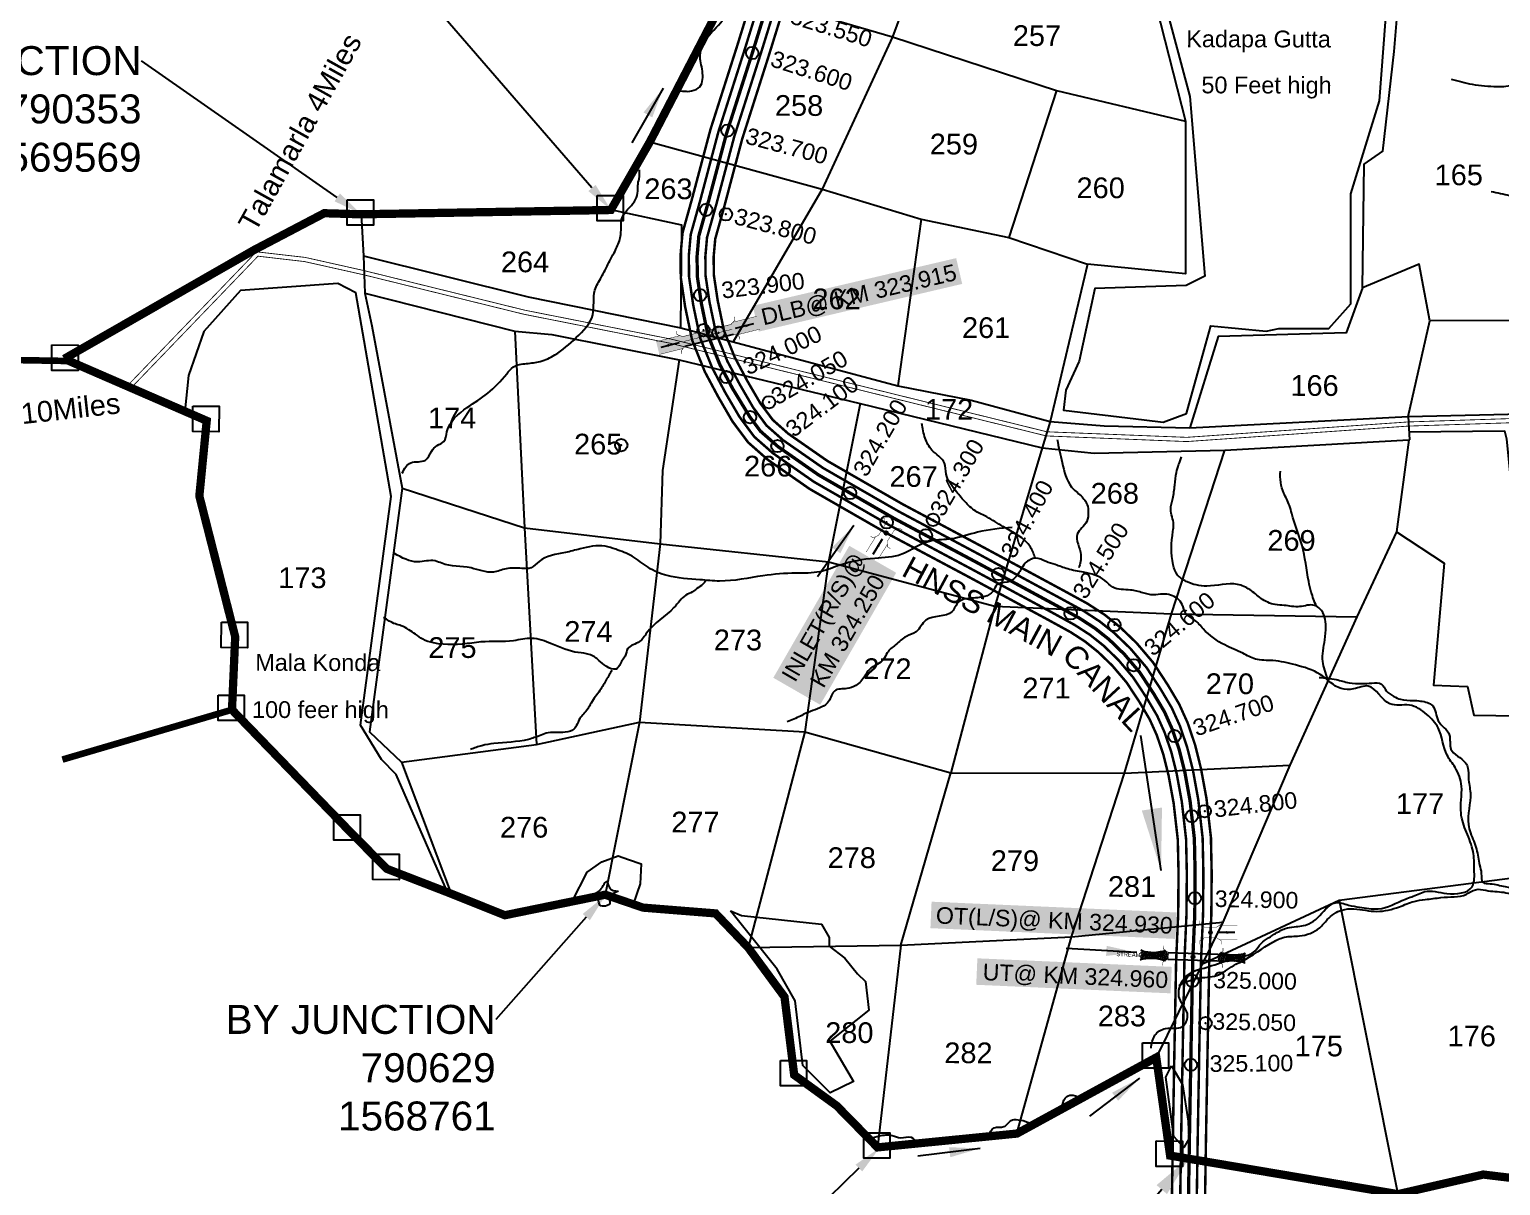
# Model space of a CAD drawing. Header units: feet. Extents: x 788962 to 797078, y 1567318 to 1575139.
# Drawn here: x 789901 to 791677, y 1568371 to 1569767 of the extents above; entities that cross this region are included whole.
import ezdxf
from ezdxf import colors
from ezdxf.entities.mleader import LeaderData, LeaderLine
from ezdxf.enums import TextEntityAlignment as Align
from ezdxf.math import Vec2, Vec3

# ---------------------------------------------------------------- set-up
doc = ezdxf.new("R2010")
doc.units = ezdxf.units.FT
doc.header["$LTSCALE"] = 15
doc.header["$MEASUREMENT"] = 0
doc.header["$PDMODE"] = 32
doc.header["$PDSIZE"] = 15
doc.linetypes.add('ACAD_ISO02W100', pattern=[15, 12, -3])
doc.linetypes.add('HIDDEN2', pattern=[0.1875, 0.125, -0.0625])
for name, color, linetype in [('CANAL1', 7, 'Continuous'), ('CRDS STONES', 7, 'Continuous'), ('CSMark', 72, 'Continuous'), ('HILL', 17, 'Continuous'), ('PLOT', 7, 'Continuous'), ('PLOT NO', 7, 'Continuous'), ('ROADS', 6, 'Continuous'), ('STRUCTURE', 5, 'Continuous'), ('TANKS-STREAM', 4, 'Continuous'), ('text1', 7, 'Continuous'), ('text2', 7, 'Continuous'), ('VILLAGE STONES', 240, 'Continuous')]:
    doc.layers.add(name, color=color, linetype=linetype)
doc.layers.add('VILLAGE BOUNDRY', color=5, linetype='HIDDEN2', lineweight=100)
doc.styles.get("Standard").update_dxf_attribs({"font": 'arial.ttf'})
doc.dimstyles.get("Standard").update_dxf_attribs({"dimtxt": 0.18, "dimasz": 37, "dimexe": 0.18, "dimexo": 0.0625, "dimgap": 0.09, "dimtad": 0, "dimtih": 1, "dimtoh": 1, "dimdec": 4, "dimzin": 0, "dimdsep": 46, "dimtxsty": 'Standard', "dimcen": 0.09, "dimadec": 0, "dimazin": 0, "dimtfac": 1, "dimtdec": 4, "dimtofl": 0, "dimtmove": 0, "dimatfit": 3, "dimfxl": 1, "dimtolj": 1, "dimtzin": 0, "dimarcsym": 0})

# ---------------------------------------------------------------- blocks, each defined once
blk = doc.blocks.new('UT')
at = {"layer": 'STRUCTURE'}
h = blk.add_hatch(dxfattribs=at)
h.set_pattern_fill('DASH', color=150, scale=8, angle=-39.6278, style=0)
h.set_pattern_definition([(320.372247933, (-4370.464, -6260.8811), (1.40800153113, 0.132407282), [1, -1])])
h.paths.add_polyline_path([(765163, 1700681.9), (765165.6, 1700680.6), (765167.2, 1700680.3), (765169.1, 1700680), (765172.4, 1700679.6), (765176.4, 1700679.3), (765179.5, 1700679.5), (765183.1, 1700679.9), (765187.7, 1700680.9), (765188.9, 1700681.2), (765193.1, 1700682.2), (765196.1, 1700680.2), (765196.1, 1700672.2), (765193.1, 1700670.2), (765190.5, 1700670.8), (765188.1, 1700671.3), (765185.5, 1700671.8), (765183.6, 1700672.1), (765181, 1700672.5), (765180.3, 1700672.5), (765178.5, 1700672.6), (765176.7, 1700672.6), (765174.6, 1700672.5), (765172.5, 1700672.3), (765170.4, 1700672), (765168.5, 1700671.7), (765166.1, 1700671.2), (765165, 1700670.8), (765163, 1700669.7)])
h.paths.add_polyline_path([(765259.1, 1700682.2), (765256.1, 1700680.2), (765256.1, 1700672.2), (765259.1, 1700670.2), (765261.9, 1700671), (765264.4, 1700671.6), (765266.4, 1700672), (765269.1, 1700672.5), (765272.7, 1700673), (765276.1, 1700673.1), (765278.6, 1700672.9), (765281.2, 1700672.7), (765283.9, 1700672.3), (765286.4, 1700671.9), (765288, 1700671.3), (765289.2, 1700670.6), (765289.1, 1700682.7), (765287.6, 1700681.8), (765285.7, 1700681.2), (765283, 1700680.7), (765281.2, 1700680.4), (765276.7, 1700679.9), (765272.7, 1700679.9), (765268.7, 1700680.3), (765264.8, 1700681), (765261.2, 1700681.7)])
at = {"layer": 'STRUCTURE', "color": 150, "const_width": 0.628}
for points in [[(765190.1, 1700688.2), (765190.1, 1700684.2), (765196.1, 1700680.2), (765256.1, 1700680.2), (765262.1, 1700684.2), (765262.1, 1700688.2)], [(765190.1, 1700664.2), (765190.1, 1700668.2), (765196.1, 1700672.2), (765256.1, 1700672.2), (765262.1, 1700668.2), (765262.1, 1700664.2)]]:
    blk.add_lwpolyline(points, dxfattribs=at)
at = {"layer": 'STRUCTURE', "color": 150}
for points in [[(765196.1, 1700680.2), (765256.1, 1700680.2)], [(765196.1, 1700672.2), (765256.1, 1700672.2)], [(765196.1, 1700672.2), (765256.1, 1700672.2)]]:
    blk.add_lwpolyline(points, dxfattribs=at)
at = {"layer": 'STRUCTURE', "color": 0}
blk.add_circle((765226.1, 1700676.2), 1.89, dxfattribs=at)
at = {"layer": 'STRUCTURE', "color": 150}
for points in [[(765163, 1700681.9), (765164.4, 1700681.1), (765167.9, 1700680.2), (765171.2, 1700679.8), (765176.1, 1700679.4), (765184.7, 1700680.3), (765193.1, 1700682.2)], [(765163, 1700669.7), (765164.3, 1700670.6), (765167.8, 1700671.6), (765171.2, 1700672.1), (765176, 1700672.6), (765184.7, 1700672), (765193.1, 1700670.2)], [(765289.1, 1700682.7), (765287.8, 1700681.9), (765284.3, 1700680.9), (765280.9, 1700680.4), (765276.1, 1700679.8), (765267.4, 1700680.5), (765259.1, 1700682.2)], [(765289.2, 1700670.6), (765287.8, 1700671.4), (765284.2, 1700672.3), (765280.9, 1700672.7), (765276.1, 1700673.1), (765267.4, 1700672.2), (765259.1, 1700670.2)]]:
    blk.add_spline(points, degree=3, dxfattribs=at)
at = {"layer": 'STRUCTURE', "color": 0}
blk.add_text('STREAM', height=5, dxfattribs=at).set_placement((765148.2, 1700675.8), align=Align.MIDDLE_CENTER)
for points in [[(765190.9, 1700676), (765164.2, 1700675.8)], [(765289.3, 1700676.7), (765265.4, 1700676.4)]]:
    blk.add_leader(points, dimstyle='Standard', override={"dimasz": 10, "dimgap": 0.09, "dimtad": 0}, dxfattribs=at)
blk = doc.blocks.new('DLB')
at = {"layer": 'STRUCTURE'}
h = blk.add_hatch(dxfattribs=at)
h.set_pattern_fill('DOTS', color=6, scale=20, angle=320.37224793, style=0)
h.paths.add_polyline_path([(769699.5, 1706950), (769699.5, 1706934), (769729.1, 1706934), (769732.1, 1706936), (769792.1, 1706936), (769795.1, 1706934), (769824.7, 1706934), (769824.7, 1706950), (769795.1, 1706950), (769792.1, 1706948), (769732.1, 1706948), (769729.1, 1706950)])
at = {"layer": 'STRUCTURE', "color": 6, "const_width": 0.628}
for points in [[(769726.1, 1706956), (769726.1, 1706952), (769732.1, 1706948), (769792.1, 1706948), (769798.1, 1706952), (769798.1, 1706956)], [(769732.1, 1706942), (769792.1, 1706942)], [(769726.1, 1706928), (769726.1, 1706932), (769732.1, 1706936), (769792.1, 1706936), (769798.1, 1706932), (769798.1, 1706928)]]:
    blk.add_lwpolyline(points, dxfattribs=at)
at = {"layer": 'STRUCTURE', "color": 6, "linetype": 'ACAD_ISO02W100', "ltscale": 0.5, "const_width": 0.5}
for points in [[(769699.5, 1706950), (769729.1, 1706950)], [(769795.1, 1706950), (769824.7, 1706950)], [(769699.5, 1706934), (769729.1, 1706934)], [(769795.1, 1706934), (769824.7, 1706934)]]:
    blk.add_lwpolyline(points, dxfattribs=at)
at = {"layer": 'STRUCTURE', "color": 6}
blk.add_lwpolyline([(769732.1, 1706936), (769792.1, 1706936)], dxfattribs=at)
blk.add_lwpolyline([(769732.1, 1706936), (769792.1, 1706936)], dxfattribs=at)
at = {"layer": 'STRUCTURE', "color": 0}
blk.add_circle((769762.1, 1706942), 1.8, dxfattribs=at)
for points in [[(769703.8, 1706942), (769726.7, 1706942)], [(769818.6, 1706942), (769795.7, 1706942)]]:
    blk.add_leader(points, dimstyle='Standard', override={"dimasz": 10, "dimgap": 0.09, "dimtad": 0}, dxfattribs=at)
blk = doc.blocks.new('IN')
at = {"layer": 'STRUCTURE', "color": 190, "const_width": 0.5}
for points in [[(763871.3, 1696666), (763849.3, 1696666)], [(763895.1, 1696672), (763895.1, 1696668), (763889.1, 1696664), (763881.7, 1696664), (763874.3, 1696664), (763868.3, 1696668), (763868.3, 1696672)], [(763871.3, 1696649.2), (763849.3, 1696649.2)], [(763868.3, 1696643.2), (763868.3, 1696647.2), (763874.3, 1696651.2), (763881.7, 1696651.2), (763881.7, 1696651.2), (763881.7, 1696651.2), (763889.1, 1696651.2), (763895.1, 1696647.2), (763895.1, 1696643.2)]]:
    blk.add_lwpolyline(points, dxfattribs=at)
at = {"layer": 'STRUCTURE', "color": 0}
blk.add_circle((763881.7, 1696657.6), 2.11, dxfattribs=at)
blk.add_leader([(763872.7, 1696657.6), (763851.2, 1696657.6)], dimstyle='Standard', override={"dimasz": 10, "dimgap": 0.09, "dimtad": 0}, dxfattribs=at)
blk = doc.blocks.new('OT')
at = {"layer": 'STRUCTURE', "color": 190}
for points, const_width in [([(769775.2, 1706601.8), (769775.2, 1706597.8), (769769.2, 1706593.8), (769761.8, 1706593.8), (769754.4, 1706593.8), (769748.4, 1706597.8), (769748.4, 1706601.8)], 0.5), ([(769751.4, 1706595.8), (769729.4, 1706595.8)], 0.5), ([(769761.8, 1706593.8), (769761.8, 1706581)], 2.5), ([(769751.4, 1706579), (769729.4, 1706579)], 0.5), ([(769748.4, 1706573), (769748.4, 1706577), (769754.4, 1706581), (769761.8, 1706581), (769761.8, 1706581), (769761.8, 1706581), (769769.2, 1706581), (769775.2, 1706577), (769775.2, 1706573)], 0.5)]:
    blk.add_lwpolyline(points, dxfattribs=dict(at, const_width=const_width))
at = {"layer": 'STRUCTURE', "color": 0}
blk.add_circle((769761.8, 1706587.4), 1.87, dxfattribs=at)
blk.add_leader([(769732.6, 1706587.4), (769753.8, 1706587.4)], dimstyle='Standard', override={"dimasz": 10, "dimgap": 0.09, "dimtad": 0}, dxfattribs=at)

msp = doc.modelspace()

# ---------------------------------------------------------------- linework, layer by layer
for p in [(790733, 1569401, 16), (790733, 1569401, 16), (790733, 1569401, 16), (790615.6, 1569265.2, 16.2)]:
    msp.add_point(p)
at = {"linetype": 'HIDDEN2'}
msp.add_point((790733, 1569401, 16), dxfattribs=at)
at = {"layer": 'CANAL1', "color": 1, "const_width": 3}
for points in [[(790796, 1569877.8), (790755.5, 1569747.2), (790723.3, 1569646.4), (790701.3, 1569563.5), (790689.6, 1569521.5), (790687.2, 1569494.5), (790687.5, 1569467.6), (790692.7, 1569432.6), (790701.2, 1569391.9), (790716.5, 1569353.9), (790732.6, 1569323.7), (790749.8, 1569294), (790768.8, 1569268.5), (790792.6, 1569247.5), (790843, 1569212.3), (790935.5, 1569159.1), (791034, 1569106.6), (791130.8, 1569054.3), (791158.1, 1569039.3), (791175.7, 1569027.9), (791191.3, 1569015.4), (791208.5, 1568998.8), (791225.7, 1568978.5), (791241.5, 1568954.5), (791253.6, 1568933.9), (791262.1, 1568915), (791270, 1568891.8), (791276.4, 1568866.1), (791282.5, 1568832.7), (791287.5, 1568788.6), (791288.4, 1568748.2), (791288, 1568698.9), (791285.5, 1568642.5), (791283.5, 1568537.9), (791281.5, 1568425.9), (791279.1, 1568271.7)], [(790834.8, 1569868.1), (790793.6, 1569735.2), (790761.7, 1569635.2), (790739.9, 1569553), (790729.1, 1569514.3), (790727.2, 1569492.9), (790727.4, 1569470.8), (790732.1, 1569439.6), (790739.6, 1569403.6), (790752.8, 1569370.9), (790767.6, 1569343.1), (790783.3, 1569316.1), (790798.5, 1569295.7), (790817.3, 1569279), (790864.5, 1569246.1), (790954.9, 1569194.1), (791052.9, 1569141.8), (791149.9, 1569089.4), (791178.6, 1569073.7), (791199.1, 1569060.4), (791217.7, 1569045.5), (791237.7, 1569026.2), (791257.8, 1569002.5), (791275.4, 1568975.6), (791289.2, 1568952.3), (791299.4, 1568929.7), (791308.4, 1568903.1), (791315.5, 1568874.5), (791322.1, 1568838.6), (791327.5, 1568791.3), (791328.4, 1568748.4), (791328, 1568697.8), (791325.5, 1568641.3), (791323.5, 1568537.1), (791321.5, 1568425.2), (791319.1, 1568270.9)]]:
    msp.add_lwpolyline(points, dxfattribs=at)
at = {"layer": 'CANAL1', "color": 5, "const_width": 3}
for points in [[(790805.7, 1569875.4), (790765, 1569744.2), (790732.9, 1569643.6), (790711, 1569560.9), (790699.5, 1569519.7), (790697.2, 1569494.1), (790697.5, 1569468.4), (790702.5, 1569434.4), (790710.8, 1569394.8), (790725.6, 1569358.2), (790741.3, 1569328.5), (790758.2, 1569299.6), (790776.2, 1569275.3), (790798.8, 1569255.4), (790848.4, 1569220.8), (790940.4, 1569167.9), (791038.7, 1569115.4), (791135.6, 1569063.1), (791163.2, 1569047.9), (791181.6, 1569036), (791197.9, 1569023), (791215.8, 1569005.7), (791233.7, 1568984.5), (791250, 1568959.8), (791262.5, 1568938.5), (791271.4, 1568918.6), (791279.6, 1568894.7), (791286.2, 1568868.2), (791292.4, 1568834.2), (791297.5, 1568789.2), (791298.4, 1568748.2), (791298, 1568698.6), (791295.5, 1568642.2), (791293.5, 1568537.7), (791291.5, 1568425.7), (791289.1, 1568271.5)], [(790825.1, 1569870.5), (790784.1, 1569738.2), (790752.1, 1569638), (790730.3, 1569555.6), (790719.2, 1569516.1), (790717.2, 1569493.3), (790717.4, 1569470), (790722.2, 1569437.9), (790730, 1569400.7), (790743.7, 1569366.6), (790758.8, 1569338.3), (790774.9, 1569310.6), (790791, 1569288.9), (790811.1, 1569271.1), (790859.1, 1569237.7), (790950, 1569185.4), (791048.2, 1569133), (791145.1, 1569080.6), (791173.5, 1569065.1), (791193.3, 1569052.2), (791211.1, 1569038), (791230.4, 1569019.4), (791249.8, 1568996.5), (791266.9, 1568970.3), (791280.3, 1568947.7), (791290.1, 1568926), (791298.8, 1568900.3), (791305.8, 1568872.4), (791312.2, 1568837.1), (791317.5, 1568790.6), (791318.4, 1568748.4), (791318, 1568698.1), (791315.5, 1568641.6), (791313.5, 1568537.3), (791311.5, 1568425.4), (791309.1, 1568271.1)]]:
    msp.add_lwpolyline(points, dxfattribs=at)
at = {"layer": 'CANAL1', "color": 1, "linetype": 'HIDDEN2', "ltscale": 5, "const_width": 4}
msp.add_lwpolyline([(790815.4, 1569872.9), (790774.6, 1569741.2), (790742.5, 1569640.8), (790720.6, 1569558.3), (790718.1, 1569549.4), (790709.3, 1569517.9), (790707.2, 1569493.7), (790707.4, 1569469.2), (790712.4, 1569436.1), (790717.3, 1569412.4), (790720.4, 1569397.8), (790734.7, 1569362.4), (790750.1, 1569333.4), (790771, 1569299.1), (790771.1, 1569299), (790783.6, 1569282.1), (790805, 1569263.3), (790853.8, 1569229.2), (790945.2, 1569176.6), (790983.4, 1569156.2), (791043.5, 1569124.2), (791140.3, 1569071.8), (791168.3, 1569056.5), (791187.4, 1569044.1), (791204.5, 1569030.5), (791223.1, 1569012.5), (791241.7, 1568990.5), (791258.4, 1568965), (791271.4, 1568943.1), (791280.7, 1568922.3), (791289.2, 1568897.5), (791296, 1568870.3), (791302.3, 1568835.6), (791307.5, 1568789.9), (791308.4, 1568748.3), (791308, 1568698.4), (791305.5, 1568641.9), (791305, 1568618.1), (791304.8, 1568607.4), (791304.1, 1568568.2), (791303.5, 1568537.5), (791301.5, 1568425.6), (791299.1, 1568271.3)], dxfattribs=at)
at = {"layer": 'CSMark', "color": 3}
for p in [(790718.1, 1569549.4), (790771.1, 1569299), (790983.4, 1569156.2), (791305, 1568618.1)]:
    msp.add_point(p, dxfattribs=at)
at = {"layer": 'CSMark', "color": 2}
for p in [(790715, 1569404), (790936, 1569172)]:
    msp.add_point(p, dxfattribs=at)
at = {"layer": 'HILL'}
for points in [[(791168.3, 1569366.6), (791152.4, 1569331.7), (791149.5, 1569307.3), (791247, 1569295.7), (791270, 1569293), (791298, 1569303.4), (791319.3, 1569380.1), (791327.4, 1569409.3), (791394.3, 1569403), (791409.4, 1569406.2), (791470, 1569406.1), (791490, 1569428.8), (791496.2, 1569435.9), (791496.2, 1569568.9), (791531.2, 1569680.9), (791545.5, 1569872.4)], [(791271.1, 1569802.3), (791301.9, 1569686.1), (791320.3, 1569469.4), (791297.5, 1569458.1), (791187.5, 1569454.5), (791168.3, 1569366.6)], [(790405.7, 1568725.2), (790343.9, 1568867.5), (790326, 1568885.6), (790300.7, 1568927.1), (790337.9, 1569203.3), (790295.2, 1569449.2), (790273.6, 1569460.6), (790155.9, 1569452), (790111.9, 1569402.4), (790093.1, 1569349.2), (790088.6, 1569306.1)], [(790556.5, 1568714.1), (790574.5, 1568749.6), (790592, 1568761.9), (790611.9, 1568769.1), (790624.3, 1568764.7), (790639.7, 1568759.3), (790638.4, 1568735.3), (790629.9, 1568710.7)], [(790747.6, 1568702.8), (790760.8, 1568697), (790857.2, 1568686.6), (790866.6, 1568670.5), (790866.8, 1568659.9), (790885.6, 1568645.7), (790900.9, 1568626.7), (790910.3, 1568617.2), (790914.7, 1568582.9), (790867.4, 1568545.5), (790896.2, 1568496.6), (790867.9, 1568482.8), (790834.8, 1568515.9), (790825.6, 1568594), (790803.7, 1568632.4), (790747.6, 1568702.8)], [(791279.8, 1568515.4), (791293, 1568493), (791300.2, 1568448.6), (791300.7, 1568427.3), (791294.8, 1568417), (791282.8, 1568430.2), (791273, 1568501.7), (791279.8, 1568515.4)]]:
    msp.add_lwpolyline(points, dxfattribs=at)
at = {"layer": 'PLOT'}
for points in [[(791199.3, 1570046.5), (791251.9, 1569833.6), (791296.8, 1569656.6), (791296.7, 1569472.1), (791178.6, 1569483.9), (791133.6, 1569293.7), (791123.9, 1569261.9)], [(791026.2, 1569990.4), (790977.2, 1569851), (790943.2, 1569758.3), (790858, 1569574.2), (790750.7, 1569389.8)], [(790687.5, 1569406.9), (790750.7, 1569389.8), (790949.4, 1569336.8), (791038.1, 1569319.4), (791133.6, 1569293.7), (791198.8, 1569288.7), (791302.2, 1569286), (791565.5, 1569299.7), (791591.6, 1569415.4), (791579, 1569483.8), (791510.4, 1569455), (791512.4, 1569604.4), (791534.9, 1569620.2), (791548.7, 1569740.6), (791555, 1569818.5)], [(790746, 1569816.4), (790943.2, 1569758.3), (791141.2, 1569693.5), (791296.8, 1569656.6)], [(791141.2, 1569693.5), (791083.5, 1569515.9)], [(790650.3, 1569631.7), (790858, 1569574.2), (790977.5, 1569538.3), (790949.4, 1569336.8)], [(790304.4, 1569494), (790503.1, 1569444.4), (790687.5, 1569406.9), (790688.9, 1569530.7), (790603.1, 1569549.2)], [(790301.5, 1569544), (790304.4, 1569494), (790306, 1569448.7), (790314.4, 1569409.3), (790351.3, 1569213.4), (790311.7, 1568918.9), (790350.3, 1568882.4), (790410.2, 1568723.4)], [(790977.5, 1569538.3), (791083.5, 1569515.9), (791178.6, 1569483.9)], [(790306, 1569448.7), (790487, 1569403), (790531.8, 1569398.9), (790685.5, 1569368.1), (790904.1, 1569315.4), (791123.9, 1569261.9), (791186.5, 1569255.4), (791344.1, 1569259.1), (791566.3, 1569271.4), (791551.6, 1569160.4), (791503.7, 1569057.9), (791422.8, 1568878.7), (791341.9, 1568689), (791261.5, 1568525.6)], [(791510.4, 1569455), (791490.6, 1569401), (791336.1, 1569396.4), (791302.2, 1569286)], [(791565.5, 1569299.7), (791875.4, 1569306.9), (791945.7, 1569397.4), (791874.5, 1569377.5), (791693.6, 1569341.2), (791698.1, 1569415.8), (791591.6, 1569415.4)], [(790487, 1569403), (790498.9, 1569165.5), (790513.5, 1568903.5)], [(790685.5, 1569368.1), (790665.6, 1569234.7), (790662.5, 1569145.9), (790637.5, 1568930.6)], [(790904.1, 1569315.4), (790865.9, 1569124.3)], [(791565.5, 1569299.7), (791567.1, 1569271.5)], [(791566.5, 1569281.1), (791681.8, 1569282.6), (791684.3, 1569272.9), (791692.9, 1569186.9), (791749.9, 1569173.1), (791746.9, 1569002.9), (791826.2, 1568994.1), (791844.4, 1569048.8), (791852.9, 1569152.8), (791749.9, 1569173.1)], [(791123.9, 1569261.9), (791066.7, 1569070.6)], [(791093.3, 1568433.7), (791159.3, 1568671.2), (791223.2, 1568868.8), (791279.9, 1569061.3), (791344.1, 1569259.1)], [(790351.3, 1569213.4), (790498.9, 1569165.5), (790662.5, 1569145.9), (790865.9, 1569124.3), (791066.7, 1569070.6), (791279.9, 1569061.3), (791503.7, 1569057.9)], [(791551.6, 1569160.4), (791609, 1569122.6), (791596.3, 1568975.1), (791637.4, 1568973.8), (791644.8, 1568939), (791777.9, 1568937), (791772.8, 1568753.1), (791753.9, 1568372.4)], [(790865.9, 1569124.3), (790837.4, 1568918.9)], [(791066.7, 1569070.6), (791013.7, 1568869.3)], [(790350.3, 1568882.4), (790513.5, 1568903.5), (790637.5, 1568930.6), (790837.4, 1568918.9), (791013.7, 1568869.3), (791223.2, 1568868.8), (791422.8, 1568878.7)], [(790637.5, 1568930.6), (790596.3, 1568722.2)], [(790837.4, 1568918.9), (790768.9, 1568658.3), (790953.2, 1568661.3), (791013.7, 1568869.3)], [(791317.2, 1568638.9), (791482.4, 1568715.5), (791772.8, 1568753.1)], [(791482.4, 1568715.5), (791553.3, 1568360.5)], [(790953.2, 1568661.3), (791159.3, 1568671.2), (791341.9, 1568689)], [(790953.2, 1568661.3), (790925, 1568417)]]:
    msp.add_lwpolyline(points, dxfattribs=at)
at = {"layer": 'ROADS', "linetype": 'HIDDEN2', "ltscale": 10, "const_width": 1}
for points in [[(790019, 1569336.4), (790175.2, 1569498.7), (790234.2, 1569491.9), (790305.1, 1569476), (790499.5, 1569428.1), (790675.6, 1569393.3), (791129.5, 1569281.3), (791298.2, 1569274.6), (791565.6, 1569293.2), (791877.1, 1569303.4), (792193.5, 1569321.3), (792428.2, 1569323.4), (792554.9, 1569334.1), (792747.7, 1569338.1), (792866.7, 1569356.7), (792997.6, 1569375.5)], [(790022.6, 1569332.9), (790177.1, 1569493.4), (790233.3, 1569486.9), (790303.9, 1569471.1), (790498.4, 1569423.2), (790674.5, 1569388.3), (791128.8, 1569276.3), (791298.3, 1569269.5), (791565.9, 1569288.2), (791877.3, 1569298.3), (792193.6, 1569316.2), (792428.4, 1569318.3), (792555.1, 1569329), (792748.2, 1569333), (792867.4, 1569351.7), (792998.3, 1569370.5)]]:
    msp.add_lwpolyline(points, dxfattribs=at)
at = {"layer": 'TANKS-STREAM'}
for points in [[(790682.9, 1569694), (790700.5, 1569693), (790710.4, 1569698), (790713.6, 1569716.9), (790710.9, 1569736.2), (790719.1, 1569756.9), (790740.3, 1569782.5), (790745.7, 1569792.9), (790757, 1569803.2), (790766.6, 1569836.8), (790795.9, 1569853.8), (790809.4, 1569861), (790820.7, 1569873.6), (790831.1, 1569888.4), (790839.2, 1569900.6), (790849.1, 1569911.8), (790861.7, 1569919.4)], [(791617.6, 1569707.4), (791643, 1569701.1), (791672.9, 1569698.4), (791694.2, 1569700.7), (791705.7, 1569704), (791727.3, 1569697.4), (791756, 1569693.5), (791782.9, 1569695.9), (791793.6, 1569708.5), (791815.8, 1569709.4), (791853.2, 1569705.7), (791863.3, 1569708.8), (791880.6, 1569708.7), (791897.5, 1569699.1), (791906.1, 1569697.1), (791915.9, 1569700.5), (791917.9, 1569701.7), (791929.4, 1569699.2), (791937.8, 1569695.1), (791946.4, 1569695.8), (791956.8, 1569702.4), (791975.7, 1569701.4), (791973.7, 1569707.5), (791958.2, 1569712.9), (791945, 1569725.9), (791923.1, 1569733.9), (791909, 1569743), (791894.2, 1569746.7), (791881.2, 1569755.3), (791870.8, 1569764.4)], [(791665.8, 1569571.6), (791688.1, 1569566.9), (791703.7, 1569563.7), (791720.5, 1569560.3), (791740.6, 1569557.4), (791752.7, 1569554.5), (791751.4, 1569559.7), (791766.7, 1569558.6), (791774.2, 1569552.9), (791789.3, 1569552), (791798.8, 1569552.3), (791807.5, 1569549.6), (791818.5, 1569547.8), (791832.8, 1569550.1), (791839.6, 1569563.1), (791856.9, 1569565.4), (791875.5, 1569575.9), (791894.8, 1569582.7), (791911.4, 1569589.4), (791926.2, 1569597), (791929.4, 1569601.6), (791940.6, 1569603), (791950.4, 1569609.6), (791963.1, 1569620.3), (791983.2, 1569619.2), (791993.2, 1569621.8), (792003.4, 1569629.8), (792010.3, 1569637.8), (792024.6, 1569639.7), (792029.9, 1569653), (792044.3, 1569656.7), (792051.8, 1569662.3), (792063.7, 1569659.4), (792079.4, 1569653.8), (792081, 1569653.7), (792085.2, 1569640.8), (792093.6, 1569640), (792085, 1569630.2), (792058, 1569616.1), (792045, 1569603.4), (792015, 1569599.2), (791976.1, 1569574.7), (791959.5, 1569569.6), (791950.7, 1569562.9), (791945.1, 1569557.1), (791928.3, 1569551.7), (791912.6, 1569546.6), (791902.5, 1569537.9), (791894.8, 1569527.4), (791868.3, 1569510.9), (791864.2, 1569499.5), (791860.4, 1569492.6), (791848.5, 1569484.5), (791846.9, 1569473.1), (791841.5, 1569461.5), (791812.3, 1569446.2), (791806.2, 1569434.5), (791795, 1569426.5), (791778.8, 1569420.5), (791765.4, 1569410.9), (791746.5, 1569407.3), (791726.8, 1569405), (791717.1, 1569404.5), (791706.5, 1569403.5)], [(790351.1, 1569231.5), (790361.6, 1569243.9), (790379.2, 1569247.1), (790386.5, 1569257.6), (790393.3, 1569264.6), (790401.6, 1569269.7), (790405.1, 1569281.2), (790429.8, 1569310.6), (790454.4, 1569327.8), (790477.4, 1569351.3), (790485.4, 1569359.6), (790501.3, 1569363.7), (790517.9, 1569366.3), (790535.5, 1569374.2), (790561.3, 1569395), (790581.2, 1569422.5), (790583.8, 1569452.5), (790591.5, 1569467.8), (790600.7, 1569485.6), (790610.4, 1569504.4), (790615.1, 1569519.7), (790616.7, 1569539.9), (790625.9, 1569552.6), (790633, 1569561.8), (790635.6, 1569572), (790635.6, 1569578.6), (790637.1, 1569586.7), (790637.7, 1569597.9)], [(791458.2, 1568984.7), (791478.7, 1568982), (791494.4, 1568978.2), (791509.5, 1568977.1), (791521.8, 1568977.8), (791533.4, 1568976.4), (791539.2, 1568968.5), (791548.5, 1568961.7), (791556.3, 1568958.2), (791572, 1568956.8), (791580.6, 1568956.1), (791595.3, 1568950.3), (791601.9, 1568932.3), (791615.2, 1568915.5), (791617.2, 1568898.1), (791635, 1568881.3), (791637.7, 1568875.2), (791638.4, 1568863.2), (791640.7, 1568845.1), (791638.3, 1568806.9), (791644.7, 1568786.8), (791648.1, 1568777.2), (791651.9, 1568758.1), (791653.9, 1568747.8), (791655.9, 1568737.2), (791664.5, 1568735.5), (791682.6, 1568732), (791697, 1568731.7), (791705.9, 1568734.7), (791728.1, 1568736.4), (791748.3, 1568736), (791769.5, 1568734.6), (791793.1, 1568741.8), (791804.6, 1568743.7), (791824.5, 1568737.5), (791843.6, 1568744.7), (791863.5, 1568745), (791889.1, 1568741.2), (791901.4, 1568743.5), (791912.1, 1568749.7), (791931.6, 1568757.5), (791957.9, 1568769.7), (791964.8, 1568781.3), (791977.5, 1568786.8), (791998.7, 1568792.6), (792012.4, 1568794.6), (792024.7, 1568786), (792039, 1568790.4), (792055.4, 1568799.9), (792066.7, 1568819.3), (792091.4, 1568856.9), (792094.8, 1568868.1), (792103, 1568876.7), (792112, 1568882.1), (792119.5, 1568888.6), (792137, 1568908.7), (792144.8, 1568912.8), (792173.2, 1568916.5), (792186.2, 1568915.8), (792198.6, 1568914.4), (792217.6, 1568919.6), (792228.8, 1568924.2), (792237, 1568924.4), (792253.3, 1568922.2), (792266.8, 1568923.1), (792286.2, 1568929.8), (792299.9, 1568932.2), (792311.2, 1568937.9), (792317.7, 1568955.4), (792318, 1568983.2), (792311.6, 1569002.1), (792316.9, 1569012.6), (792328.7, 1569022.2), (792330.4, 1569041.6), (792330.4, 1569060.7), (792339.3, 1569076.8), (792351.1, 1569089.5), (792355.9, 1569097.1), (792359.8, 1569106.5), (792369.7, 1569118.2), (792373.3, 1569126.8), (792374.8, 1569141.6), (792374.8, 1569153.1), (792386.6, 1569173), (792396.4, 1569179.2), (792401.3, 1569188.1), (792401, 1569199.4), (792405.9, 1569209.7), (792418.9, 1569224.5), (792431.6, 1569234), (792437.7, 1569262.8), (792435.1, 1569284.6), (792434.1, 1569297), (792435.1, 1569308), (792430.1, 1569341.3), (792419.9, 1569365.1), (792419.2, 1569375.9), (792415.1, 1569408.9), (792402, 1569422.4), (792387.1, 1569435.4), (792381.4, 1569452.4)], [(791115.3, 1569129.5), (791109.8, 1569141.9), (791076.2, 1569167), (791057, 1569178.4), (791043.7, 1569185.3), (791030.3, 1569197.1), (791018.9, 1569210.7), (791007.9, 1569230.2), (791005.7, 1569243.6), (790990.7, 1569259.2), (790982.6, 1569273.6), (790978.4, 1569291.5)], [(791141.7, 1569272), (791148, 1569244.2), (791159.3, 1569214.6), (791170.7, 1569203.8), (791178.2, 1569193.1), (791179.5, 1569184.3), (791177.6, 1569172.9), (791166.2, 1569157.8), (791170.5, 1569132.6), (791168, 1569116.8)], [(791468.6, 1568983.1), (791462.5, 1569003.9), (791465, 1569030), (791466.3, 1569046.1), (791459.1, 1569067.5), (791452.6, 1569071.6), (791434.6, 1569070.1), (791416, 1569071.7), (791405.1, 1569072.6), (791388, 1569080.1), (791374.3, 1569090.7), (791359.7, 1569096.9), (791322.4, 1569094.9), (791297.8, 1569100.5), (791287.3, 1569108.3), (791282, 1569120.7), (791281.7, 1569161), (791282.5, 1569169.6), (791279, 1569187.6), (791281.4, 1569200.9), (791283.8, 1569216.9), (791285.8, 1569232.1), (791292.1, 1569250.9)], [(791454.8, 1569070.7), (791448.6, 1569087.7), (791445.6, 1569100.3), (791437.5, 1569144.1), (791425.1, 1569182.8), (791422.4, 1569192.1), (791415.5, 1569207.3), (791411.7, 1569220.1), (791411.4, 1569233.9)], [(791087.6, 1569165.7), (791045.9, 1569160.1), (791014, 1569151.9), (790990.3, 1569149.5), (790979.7, 1569146.3), (790954.3, 1569133.3), (790921.6, 1569128.4), (790879.9, 1569120.3), (790855.4, 1569112.2), (790826.8, 1569110.6), (790786.7, 1569107.4), (790734.4, 1569101), (790710.7, 1569102.7), (790670.9, 1569107.6), (790648, 1569117.6), (790628.7, 1569130.9), (790609, 1569139.4), (790596.1, 1569143.1), (790565.9, 1569139.9), (790548.2, 1569135.5), (790516.4, 1569124.7), (790506.7, 1569117.1), (790495.5, 1569116.3), (790476.6, 1569115.9), (790461.3, 1569111.9), (790434.3, 1569116.8), (790398.9, 1569122.5), (790390.9, 1569125.3), (790369.9, 1569124.2), (790341.8, 1569134.3)], [(791255.2, 1568536.8), (791259.9, 1568552.4), (791272.8, 1568560.7), (791293.1, 1568562.9), (791299.4, 1568575.9), (791289.5, 1568597.1), (791288.8, 1568606.7), (791301.6, 1568626.8), (791321.8, 1568634.4), (791348.8, 1568643.4), (791364.4, 1568647.6), (791379, 1568652.6), (791386.3, 1568661.2), (791404, 1568674.4), (791417.3, 1568681.4), (791427.9, 1568683.4), (791445.8, 1568687), (791466.4, 1568705), (791477.9, 1568712.5), (791493.6, 1568709.7), (791507, 1568707.2), (791529.4, 1568705.1), (791562.2, 1568716.8), (791577.6, 1568722.8), (791585.8, 1568725.9), (791612.1, 1568723.7), (791642.8, 1568731.9), (791645.4, 1568752.8), (791644, 1568774.2), (791636, 1568797.8), (791629.4, 1568820.6), (791630, 1568853.2), (791622.2, 1568875.9), (791612.7, 1568890.6), (791601.7, 1568923.7), (791588.1, 1568940), (791567.1, 1568951.1), (791543.4, 1568952.7), (791517.3, 1568974.1), (791499.6, 1568970.8), (791484.8, 1568971.2), (791459.4, 1568988.2), (791429.5, 1568999.7), (791402.2, 1569004.9), (791381.2, 1569006.8), (791366, 1569013.8), (791344.3, 1569023.8), (791318.3, 1569043.2), (791307.3, 1569054.3), (791297.3, 1569062), (791292.9, 1569072.7), (791287, 1569079.8), (791269.7, 1569085.3), (791258.2, 1569084.2), (791245.3, 1569086.8), (791230.5, 1569090.2), (791209.1, 1569093.5), (791199.6, 1569101.7), (791173.7, 1569111.7), (791154.6, 1569115.7), (791139.4, 1569120.9), (791128.4, 1569124.6), (791115.8, 1569128.7), (791103.3, 1569122.5), (791092.9, 1569107), (791081.4, 1569099.7), (791069.3, 1569096.7), (791064.1, 1569088.3), (791054.5, 1569082.4), (791036.4, 1569080.2), (791023.1, 1569075.8), (791015.1, 1569064.3), (790983.3, 1569053.7), (790971.5, 1569039.7), (790960, 1569034.2), (790946.7, 1569023.9), (790936.7, 1569014.3), (790932.3, 1569006.2), (790924.9, 1569000.7), (790918.6, 1568997), (790915.3, 1568994.4), (790909.7, 1568986), (790899, 1568974.9), (790887.9, 1568971.2), (790873.4, 1568968.5), (790866, 1568955.6), (790860.5, 1568950.5), (790838.7, 1568941.3), (790832.1, 1568938), (790815.8, 1568931)], [(790718, 1569101.7), (790714, 1569097.1), (790706.9, 1569092), (790701.6, 1569088), (790693.5, 1569084), (790686.4, 1569077.1), (790679.3, 1569068.9), (790646.3, 1569038.2), (790637.8, 1569028), (790623.6, 1569019.4), (790620.2, 1569010.5), (790616.9, 1569005.2), (790609.3, 1568994.8), (790597.5, 1568998.1), (790588.6, 1569005.2), (790577.1, 1569012.4), (790563.8, 1569014.6), (790531.3, 1569025.3), (790507.6, 1569031.8), (790485.7, 1569029), (790446.3, 1569027.5), (790435.2, 1569026.2), (790389, 1569026.3), (790375.9, 1569030.9), (790367.4, 1569036.7), (790359.2, 1569042.3), (790349.9, 1569047), (790343, 1569049.2), (790328.6, 1569057.2)], [(790604.3, 1568993.4), (790597.6, 1568981.8), (790589.9, 1568968.9), (790579.2, 1568953.7), (790575.2, 1568946.6), (790565.7, 1568935), (790561.3, 1568926.1), (790557.2, 1568921.2), (790551, 1568918.9), (790527.3, 1568917.6), (790518.8, 1568915), (790510.7, 1568911.9), (790503.5, 1568909.7), (790461.9, 1568904.8), (790447.2, 1568902.2), (790433.8, 1568897.7)], [(791288.7, 1568612.5), (791311, 1568621.2), (791334.6, 1568624.7), (791355, 1568636.8), (791364.7, 1568641.7), (791402.3, 1568664.9), (791416.5, 1568670.9), (791434.3, 1568672.4), (791458.8, 1568682.2), (791468, 1568692.1), (791485.8, 1568703.7), (791500.2, 1568705), (791527.9, 1568702.1), (791555, 1568707.6), (791572.8, 1568714.1), (791586.3, 1568716.3), (791605.2, 1568718.7), (791621.3, 1568719.8), (791635.7, 1568722.6), (791638.2, 1568724.2), (791650.1, 1568728.7), (791662.3, 1568727), (791683.7, 1568724.6), (791694.9, 1568722.5), (791707.2, 1568726.8), (791715.8, 1568730.7), (791732.5, 1568729.1), (791747.9, 1568726.3), (791765.2, 1568728), (791788.2, 1568733.8), (791803.1, 1568737.7), (791823.7, 1568734.5), (791836.2, 1568734.4), (791842.8, 1568738.8), (791863.8, 1568737.4), (791883.6, 1568735.7), (791908.1, 1568738.8), (791924.6, 1568746.4), (791937.7, 1568752.1), (791950.3, 1568758.1), (791966, 1568769.9), (791976, 1568771.9), (791988.2, 1568777.7), (792010.7, 1568781.1), (792025.2, 1568781.1), (792045.6, 1568779.8), (792066.5, 1568789.8), (792077.6, 1568799.2), (792083.9, 1568818.5), (792086.4, 1568831.1), (792093.6, 1568847.5), (792100.7, 1568858), (792115.4, 1568871.7), (792125, 1568878.1), (792141.4, 1568897.3), (792148.2, 1568904.4), (792165, 1568904.6), (792181.7, 1568905.1), (792202.3, 1568905.2), (792216.6, 1568908), (792245, 1568913.4), (792265.7, 1568916.5), (792288.6, 1568920.3), (792292.8, 1568920.4), (792297.1, 1568918.6), (792298.5, 1568915.6), (792294.4, 1568906.1), (792287.5, 1568901.4), (792278.3, 1568893.9), (792276.7, 1568884.4), (792275, 1568876.4), (792268.1, 1568869.2), (792252.3, 1568862.3), (792241.9, 1568857.2), (792234.8, 1568845.2), (792233, 1568834.9), (792221.2, 1568820.9), (792212.4, 1568812.5), (792208.3, 1568802.8), (792208.3, 1568786.8), (792213.7, 1568776.5), (792204.2, 1568750.9), (792193.8, 1568730.6), (792177.9, 1568705.8), (792176.6, 1568697.9), (792177.8, 1568671), (792181.8, 1568653.1), (792194.4, 1568632.2), (792193.9, 1568618.2), (792188.6, 1568612.2), (792185.6, 1568602.1), (792183.5, 1568596.1), (792179, 1568575.6), (792171.5, 1568562.7), (792167, 1568546.6), (792159.9, 1568533.9), (792151.4, 1568522.6), (792147.1, 1568510.2), (792143.4, 1568492.8), (792138.3, 1568475.4), (792129.9, 1568462), (792124.5, 1568441.7)], [(791147.5, 1568463.2), (791148.3, 1568468.3), (791153.4, 1568478.4), (791161.3, 1568480), (791171.3, 1568475.5)], [(791059.1, 1568430.3), (791065.8, 1568440.8), (791077.6, 1568442.1), (791087.9, 1568450.3), (791097.3, 1568450), (791109.4, 1568445.2), (791111.4, 1568442.2)], [(790915.2, 1568427.4), (790927.5, 1568430.9), (790942.8, 1568431.4), (790953, 1568428.6), (790965.6, 1568429.2), (790972.2, 1568422.8)]]:
    msp.add_spline(points, degree=3, dxfattribs=at)
at = {"layer": 'text2', "color": 3}
for p in [(790773.8, 1569738.8), (790743.9, 1569645.1), (790742, 1569544), (790742, 1569544), (790794, 1569317), (790794, 1569317), (790992, 1569175), (790992, 1569175), (791070.9, 1569109.4), (791158.2, 1569062), (791211, 1569048), (791211, 1569048), (791234.3, 1568999.3), (791283.6, 1568913.8), (791304.4, 1568817), (791320, 1568823), (791320, 1568823), (791308.1, 1568717.9), (791321, 1568567), (791321, 1568567), (791303.2, 1568516.6)]:
    msp.add_point(p, dxfattribs=at)
at = {"layer": 'text2', "color": 2}
for p in [(790742, 1569544), (790742, 1569544), (790710.9, 1569446.3), (790742.6, 1569347.4), (790794, 1569317), (790794, 1569317), (790804.2, 1569264), (790891.9, 1569207.3), (790992, 1569175), (790992, 1569175), (791211, 1569048), (791211, 1569048), (791320, 1568823), (791320, 1568823), (791321, 1568567), (791321, 1568567)]:
    msp.add_point(p, dxfattribs=at)
at = {"layer": 'VILLAGE BOUNDRY', "lineweight": -2, "ltscale": 10, "const_width": 10}
for points in [[(789943.1, 1569369.4), (790172.4, 1569500.9), (790257.1, 1569545.3), (790301.5, 1569544), (790603.1, 1569549.2), (790650.3, 1569631.7), (790746, 1569816.4), (790821, 1569891.1), (790859.3, 1569920.8), (791026.2, 1569990.4), (791199.3, 1570046.5), (791308.3, 1570274), (791368.5, 1570391.2), (791494.7, 1570489.4), (791710.6, 1570551.7)], [(791753.9, 1568372.4), (791656.3, 1568384.2), (791553.3, 1568360.5), (791278.2, 1568407.1), (791261.5, 1568525.6), (791159, 1568469.6), (791093.3, 1568433.7), (790925, 1568417), (790875.7, 1568467.3), (790824.4, 1568504.5), (790812.7, 1568598.8), (790768.9, 1568658.3), (790729.5, 1568699.6), (790641.9, 1568706.6), (790596.3, 1568722.2), (790475.1, 1568697.4), (790405.7, 1568725.2), (790332.5, 1568753.5), (790285.5, 1568801.1), (790145.7, 1568945.6), (790149.6, 1569033.7), (790106.3, 1569203.7), (790115.2, 1569294.6), (789943.1, 1569369.4)]]:
    msp.add_lwpolyline(points, dxfattribs=at)
at = {"layer": 'VILLAGE BOUNDRY', "ltscale": 10, "const_width": 8}
for points in [[(789949, 1569366.8), (789730.3, 1569370.7)], [(790145.7, 1568945.6), (789941, 1568885.4)]]:
    msp.add_lwpolyline(points, dxfattribs=at)
at = {"layer": 'VILLAGE STONES'}
for points in [[(790586.4, 1569566.9), (790618.1, 1569566.8), (790618, 1569536.1), (790586.4, 1569536.1)], [(790284.8, 1569561.6), (790316.4, 1569561.6), (790316.4, 1569530.9), (790284.7, 1569530.9)], [(789928.4, 1569386.2), (789960, 1569386.1), (789959.9, 1569355.4), (789928.3, 1569355.5)], [(790098.5, 1569312.2), (790130.1, 1569312.1), (790130, 1569281.4), (790098.4, 1569281.5)], [(790132.9, 1569051.3), (790164.5, 1569051.3), (790164.4, 1569020.5), (790132.8, 1569020.6)], [(790129, 1568963.3), (790160.6, 1568963.2), (790160.6, 1568932.5), (790129, 1568932.6)], [(790268.8, 1568818.7), (790300.4, 1568818.6), (790300.4, 1568787.9), (790268.7, 1568788)], [(790315.8, 1568771.1), (790347.4, 1568771.1), (790347.4, 1568740.3), (790315.8, 1568740.4)], [(791244.8, 1568543.2), (791276.4, 1568543.2), (791276.4, 1568512.5), (791244.8, 1568512.5)], [(790807.8, 1568522.1), (790839.4, 1568522.1), (790839.3, 1568491.3), (790807.7, 1568491.4)], [(790908.3, 1568434.6), (790940, 1568434.6), (790939.9, 1568403.9), (790908.3, 1568403.9)], [(791261.5, 1568424.8), (791293.1, 1568424.7), (791293.1, 1568394), (791261.4, 1568394.1)]]:
    msp.add_lwpolyline(points, close=True, dxfattribs=at)
msp.add_spline([(790581.1, 1568722.7), (790590.3, 1568728.1), (790598.3, 1568738.2), (790603.6, 1568728.4), (790611.7, 1568726.4), (790600.9, 1568719.1), (790602, 1568712), (790589.9, 1568709.7), (790588.2, 1568714.8), (790581.1, 1568722.7), (790580.9, 1568722.7)], degree=3, dxfattribs=at)

# ---------------------------------------------------------------- block references
at = {"layer": 'STRUCTURE', "color": 0}
for name, p, rotation in [('DLB', (461356.2, -273888.4), 14.14258188410442), ('IN', (1827085.7, 23664), 58.07776290368341), ('OT', (1561088.8, 3275264), 180), ('UT', (-39477.2, -100984.4), 357.7713266647377)]:
    msp.add_blockref(name, p, dxfattribs=dict(at, rotation=rotation))

# ---------------------------------------------------------------- texts
at = {"layer": 'CSMark', "color": 1}
for s, rotation, p in [('323.550', 342.7712, (790821, 1569784.6)), ('323.600', 342.3069, (790797.3, 1569732.8)), ('323.700', 345.1234, (790766.7, 1569639.5)), ('323.800', 345.1234, (790753, 1569542.4)), ('323.900', 6.8155, (790736.6, 1569452)), ('324.000', 25.4173, (790764.5, 1569358.3)), ('324.050', 30.2049, (790799, 1569321.6)), ('324.100', 37.1865, (790817.8, 1569281.6)), ('324.200', 60.093, (790903, 1569230.4)), ('324.300', 60.093, (790995.7, 1569182.3)), ('324.400', 61.6212, (791081.4, 1569131.6)), ('324.500', 58.2412, (791167.8, 1569082.9)), ('324.600', 40.2554, (791251, 1569016.8)), ('324.700', 18.8185, (791306.8, 1568922.7)), ('324.800', 6.5215, (791331.2, 1568825.4)), ('324.900', 358.7833, (791332.1, 1568717.5)), ('325.000', 358.9297, (791330.3, 1568619.3)), ('325.050', 358.9297, (791329.3, 1568569.3)), ('325.100', 0.4399, (791325.9, 1568518.2))]:
    msp.add_text(s, height=20, rotation=rotation, dxfattribs=at).set_placement(p, align=Align.MIDDLE_LEFT)
at = {"layer": 'PLOT NO'}
for s, p in [('257', (791117.5, 1569759.8)), ('258', (790830.3, 1569675.4)), ('259', (791017.2, 1569628.8)), ('165', (791626.7, 1569591.6)), ('263', (790672.6, 1569574.8)), ('260', (791194.4, 1569576)), ('264', (790499.5, 1569486.5)), ('262', (790875.6, 1569441.8)), ('261', (791056.1, 1569407.1)), ('166', (791452.6, 1569337.2)), ('172', (791011.4, 1569308.4)), ('174', (790411.5, 1569298)), ('265', (790587.8, 1569266.4)), ('266', (790793, 1569239.8)), ('267', (790968.6, 1569227.3)), ('268', (791211.5, 1569207)), ('269', (791424.8, 1569150.1)), ('173', (790230.7, 1569105)), ('274', (790576, 1569040.1)), ('275', (790411.8, 1569020.7)), ('273', (790756.5, 1569029.9)), ('272', (790937, 1568995.1)), ('271', (791129, 1568971.8)), ('270', (791350.4, 1568977)), ('177', (791579.9, 1568832.3)), ('277', (790705.2, 1568809.9)), ('276', (790498.4, 1568803.7)), ('278', (790893.9, 1568766.9)), ('279', (791090.9, 1568763.3)), ('281', (791232.3, 1568732.1)), ('283', (791220, 1568575.7)), ('280', (790891, 1568555.6)), ('175', (791457.7, 1568539.5)), ('176', (791642.4, 1568551.6)), ('282', (791034.8, 1568531.2))]:
    msp.add_text(s, height=25, rotation=359.8997, dxfattribs=at).set_placement(p, align=Align.MIDDLE_CENTER)
at = {"layer": 'STRUCTURE', "color": 5, "char_height": 20, "attachment_point": 1, "bg_fill": 1, "box_fill_scale": 1.3, "bg_fill_color": 7, "bg_fill_true_color": 16777215, "bg_fill_transparency": 4390977}
for s, insert, width, rotation in [('\\pi1.1778;DLB@ KM 323.915', (790781.6, 1569429), 240.227, 13.1976), ('\\pi1.4029;INLET(R/S)@ \\P\\pi12.317;KM 324.250', (790807.4, 1568986.4), 171.919, 60.093), ('OT(L/S)@ KM 324.930', (790996, 1568707.5), 284.191, 357.4847), ('\\pi1.1982;UT@ KM 324.960', (791051.3, 1568639.1), 222.901, 357.4847)]:
    msp.add_mtext(s, dxfattribs=dict(at, insert=insert, width=width, rotation=rotation))
at = {"layer": 'text2'}
for s, rotation, p in [('Talamarla 4Miles', 60.8722, (790173.9, 1569521)), ('Penukonda 10Miles', 6.365, (789707.1, 1569269.8))]:
    msp.add_text(s, height=25, rotation=rotation, dxfattribs=at).set_placement(p)
at = {"layer": 'VILLAGE STONES', "color": 0}
for s, height, p in [('Kadapa Gutta', 20.252, (791297.7, 1569745.8)), ('50 Feet high', 20.252, (791316, 1569690.1)), ('Mala Konda', 20.25, (790173.8, 1568992.6)), ('100 feer high', 20.252, (790169.9, 1568935.7))]:
    msp.add_text(s, height=height, rotation=359.8997, dxfattribs=at).set_placement(p)
at = {"layer": 'VILLAGE STONES'}
for s, rotation, p in [('HNSS MAIN ', 331.735, (790952.5, 1569108.4)), (' CANAL', 312.778, (791138.9, 1569017.5))]:
    msp.add_text(s, height=27.12, rotation=rotation, dxfattribs=at).set_placement(p)

# ---------------------------------------------------------------- leaders
at = {"layer": 'CRDS STONES', "color": 1}
ml = msp.add_multileader_mtext('Standard', dxfattribs=at)
ml.set_content('BY JUNCTION\\P790648\\P1569557', color=1)
ml.set_leader_properties()
ml.build(insert=Vec2(0, 0))
ml.multileader.update_dxf_attribs({"dogleg_length": 0.36, "arrow_head_size": 35})
ctx = ml.context
ctx.base_point, ctx.char_height, ctx.arrow_head_size, ctx.landing_gap_size, ctx.plane_origin = Vec3(789953.7, 1569931.6), 35, 35, 0.09, Vec3(790026.4, 1569621.5)
ctx.text_align_type = 2
notes = []
notes.append((ctx, [(1, (1, 1, 0), (790272.3, 1569931.6), (-1, 0), 1.396927018504357e-11, [(0, [(790603.2, 1569549.3)], 0, [])])]))
ctx.mtext.insert, ctx.mtext.alignment, ctx.mtext.flow_direction = Vec3(790272.2, 1569949.4), 3, 5
ml = msp.add_multileader_mtext('Standard', dxfattribs=at)
ml.set_content('BY JUNCTION\\P790353\\P1569569', color=1)
ml.set_leader_properties()
ml.build(insert=Vec2(0, 0))
ml.multileader.update_dxf_attribs({"dogleg_length": 0.36, "arrow_head_size": 35})
ctx = ml.context
ctx.base_point, ctx.char_height, ctx.arrow_head_size, ctx.landing_gap_size, ctx.plane_origin = Vec3(789718, 1569729.3), 35, 35, 0.09, Vec3(789470.9, 1569547)
ctx.text_align_type = 2
notes.append((ctx, [(1, (1, 1, 0), (790036.6, 1569729.3), (-1, 0), 1.396927018504357e-11, [(0, [(790301.5, 1569544.4)], 0, [])])]))
ctx.mtext.insert, ctx.mtext.alignment, ctx.mtext.flow_direction = Vec3(790036.5, 1569747.1), 3, 5
ml = msp.add_multileader_mtext('Standard', dxfattribs=at)
ml.set_content('BY JUNCTION\\P790629\\P1568761', color=1)
ml.set_leader_properties()
ml.build(insert=Vec2(0, 0))
ml.multileader.update_dxf_attribs({"dogleg_length": 0.36, "arrow_head_size": 35})
ctx = ml.context
ctx.base_point, ctx.char_height, ctx.arrow_head_size, ctx.landing_gap_size, ctx.plane_origin = Vec3(790145.5, 1568571.3), 35, 35, 0.09, Vec3(789639.4, 1568405.5)
ctx.text_align_type = 2
notes.append((ctx, [(1, (1, 1, 0), (790464.1, 1568571.3), (-1, 0), 1.396927018504357e-11, [(0, [(790596.6, 1568721.4)], 0, [])])]))
ctx.mtext.insert, ctx.mtext.alignment, ctx.mtext.flow_direction = Vec3(790464, 1568589.1), 3, 5
ml = msp.add_multileader_mtext('Standard', dxfattribs=at)
ml.set_content('BY JUNCTION\\P790940\\P1568447', color=1)
ml.set_leader_properties()
ml.build(insert=Vec2(0, 0))
ml.multileader.update_dxf_attribs({"dogleg_length": 0.36, "arrow_head_size": 35})
ctx = ml.context
ctx.base_point, ctx.char_height, ctx.arrow_head_size, ctx.landing_gap_size, ctx.plane_origin = Vec3(790529.5, 1568338.8), 35, 35, 0.09, Vec3(790023.4, 1568173)
ctx.text_align_type = 2
notes.append((ctx, [(1, (1, 1, 0), (790848.1, 1568338.8), (-1, 0), 1.396927018504357e-11, [(0, [(790927.5, 1568416.5)], 0, [])])]))
ctx.mtext.insert, ctx.mtext.alignment, ctx.mtext.flow_direction = Vec3(790848, 1568356.5), 3, 5
at = {"layer": 'text1', "color": 5}
for points in [[(790666.1, 1569696.2), (790628.6, 1569630.2)], [(790896.6, 1569168.2), (790852.6, 1569106.3)], [(791238.2, 1568652.3), (791152.8, 1568657.1)], [(791241.3, 1568500.6), (791180.8, 1568454.7)], [(791048.8, 1568415.8), (790973.5, 1568406.3)]]:
    msp.add_leader(points, dimstyle='Standard', override={"dimgap": 0.09, "dimtad": 0}, dxfattribs=at)
at = {"layer": 'VILLAGE STONES'}
msp.add_leader([(791267.3, 1568751.5), (791243, 1568914.5)], dimstyle='Standard', override={"dimasz": 75, "dimgap": 0.09, "dimtad": 0, "dimtfill": 2, "dimtfillclr": 5}, dxfattribs=at)
at = {"layer": 'VILLAGE STONES', "color": 1}
ml = msp.add_multileader_mtext('Standard', dxfattribs=at)
ml.set_content('325.200', color=1)
ml.set_leader_properties()
ml.build(insert=Vec2(0, 0))
ml.multileader.update_dxf_attribs({"dogleg_length": 0.36, "arrow_head_size": 50.6})
ctx = ml.context
ctx.base_point, ctx.char_height, ctx.arrow_head_size, ctx.landing_gap_size, ctx.plane_origin, ctx.plane_x_axis, ctx.plane_y_axis = Vec3(790954.4, 1568289.1), 50.63, 50.6, 0.0911, Vec3(791710.4, 1567937.9), Vec3(0.999954, 0.009564), Vec3(-0.009564, 0.999954)
ctx.text_align_type = 2
notes.append((ctx, [(1, (1, 1, 0), (791203.9, 1568291.4), (-0.999954, -0.009564), 7.830585350072124e-12, [(0, [(791301.2, 1568404.4)], 0, [])])]))
ctx.mtext.insert, ctx.mtext.text_direction, ctx.mtext.rotation, ctx.mtext.alignment, ctx.mtext.flow_direction = Vec3(791203.5, 1568317.2), Vec3(0.999954, 0.009564), 0.009564, 3, 5
for ctx, leaders in notes:
    for number, flags, end, landing, length, lines in leaders:
        leader = LeaderData()
        leader.index, (leader.has_last_leader_line, leader.has_dogleg_vector, leader.attachment_direction) = number, flags
        leader.last_leader_point, leader.dogleg_vector, leader.dogleg_length = Vec3(end), Vec3(landing), length
        for number, points, colour, breaks in lines:
            line = LeaderLine()
            line.index, line.vertices, line.color, line.breaks = number, Vec3.list(points), colors.encode_raw_color(colour), breaks
            leader.lines.append(line)
        ctx.leaders.append(leader)

doc.saveas('drawing.dxf')
